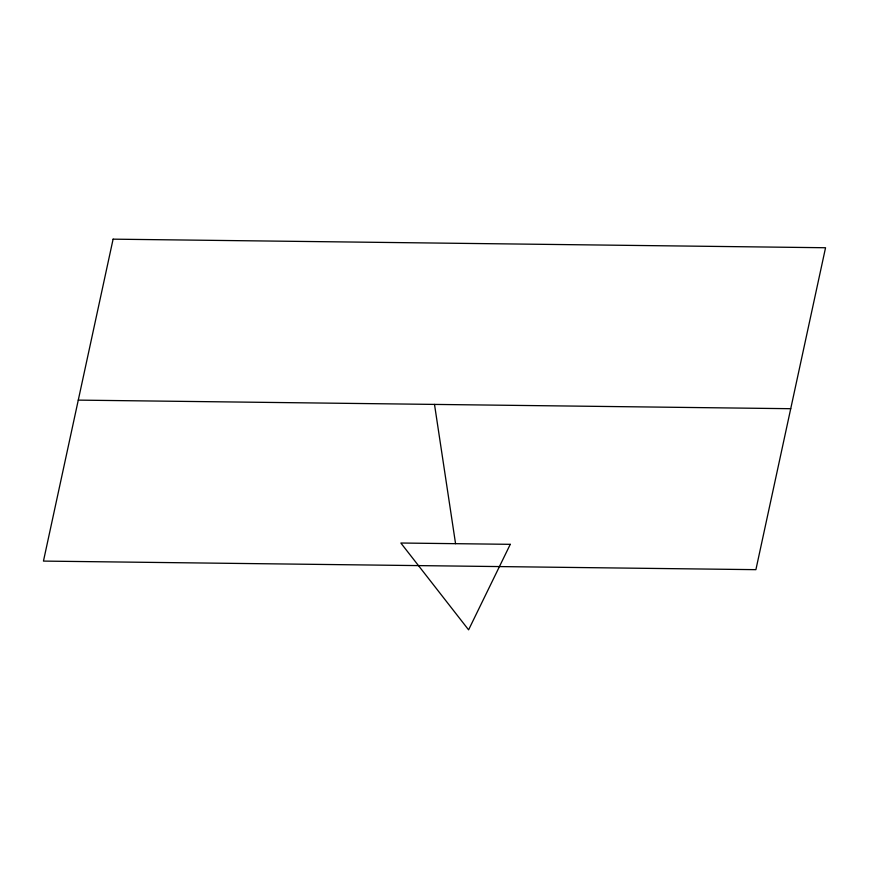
<?xml version="1.0" encoding="UTF-8"?>
<svg xmlns="http://www.w3.org/2000/svg" width="869" height="869" viewBox="0 0 869 869"><rect width="100%" height="100%" fill="white"/><g stroke="black" fill="none" stroke-linecap="round" stroke-linejoin="round"><path stroke-width="1.3" d="M78.275 400.12L790.725 408.702M434.5 404.411L455.562 543.679M113.1 239.16L43.45 561.092L755.9 569.662L825.55 247.741L113.1 239.16M510.277 544.331L468.597 629.84L400.848 543.016L510.277 544.331"/></g></svg>
